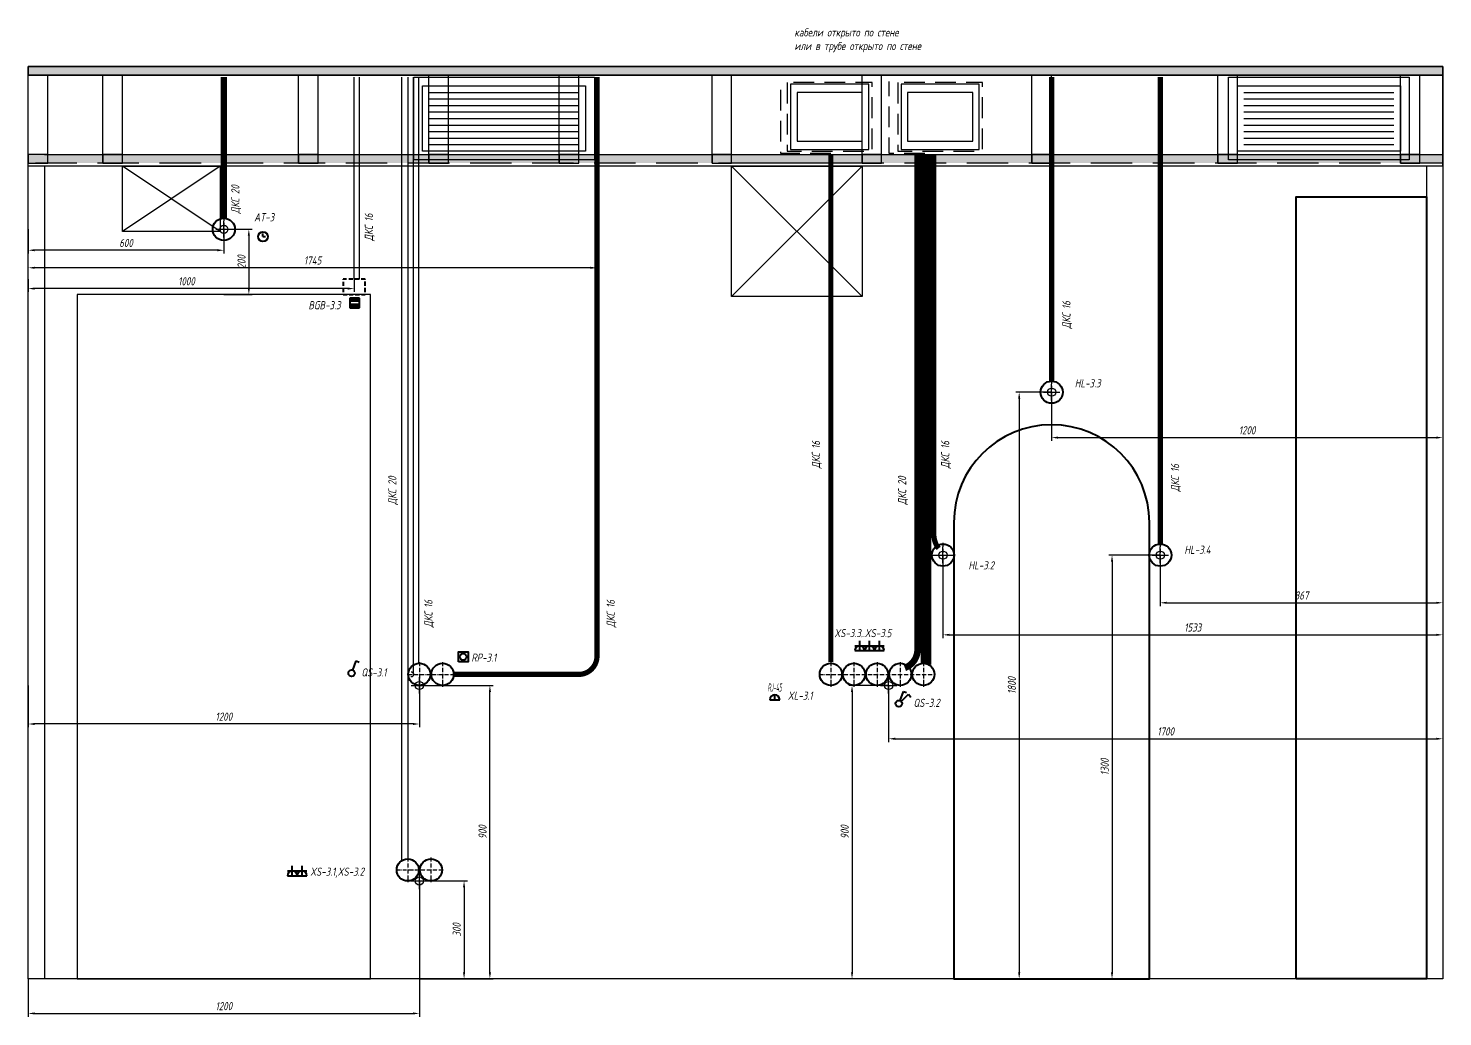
# Model space of a CAD drawing. Header units: millimetres. Extents: x -36498 to 56557, y -58468 to 154.
# Drawn here: x 3986 to 8326, y -31455 to -28422 of the extents above; entities that cross this region are included whole.
import ezdxf
from ezdxf.enums import TextEntityAlignment as Align

# ---------------------------------------------------------------- set-up
doc = ezdxf.new("R2010")
doc.units = ezdxf.units.MM
doc.header["$PDMODE"] = 34
doc.header["$PDSIZE"] = 25
doc.linetypes.add('ACAD_ISO10W100', pattern=[18.5, 12, -3, 0.5, -3])
doc.linetypes.add('DASHED', pattern=[19.05, 12.7, -6.35])
for name, color, linetype in [('01 Черновое', 7, 'Continuous'), ('02 ОВиК', 7, 'Continuous'), ('02 Розетки', 7, 'Continuous'), ('03 Потолок', 7, 'Continuous'), ('04 Лючки', 7, 'Continuous'), ('04 Мебель', 5, 'Continuous'), ('04 Освещение', 7, 'Continuous'), ('05 Слаботочка', 7, 'Continuous'), ('06 Авт-ка климата', 7, 'Continuous'), ('08 Пож. и техн. сигн.', 7, 'Continuous'), ('10 Перегородки', 7, 'Continuous'), ('11 Привязка размеры', 7, 'Continuous')]:
    doc.layers.add(name, color=color, linetype=linetype)
doc.styles.get("Standard").update_dxf_attribs({"font": 'Ubuntu-R.ttf'})
doc.styles.add('ГОСТ-ISOCPEUR', font='isocpeui.ttf', dxfattribs={"width": 0.8})
doc.dimstyles.new('ISO-25', dxfattribs={"dimtxt": 2.5, "dimasz": 2.5, "dimexe": 1.25, "dimexo": 0.625, "dimtad": 1, "dimtxsty": 'Standard', "dimcen": 2.5, "dimadec": 0, "dimazin": 0, "dimtfac": 1, "dimtmove": 0, "dimatfit": 3, "dimfxl": 1, "dimarcsym": 0})

# ---------------------------------------------------------------- blocks, each defined once
blk = doc.blocks.new('АП 500х200')
at = {"color": 0, "lineweight": -2}
for p, q in [((-507, 207), (-47, 207)), ((-507, 187), (-47, 187)), ((-507, 167), (-47, 167)), ((-507, 147), (-47, 147)), ((-507, 127), (-47, 127)), ((-507, 107), (-47, 107)), ((-507, 87), (-47, 87)), ((-507, 67), (-47, 67)), ((-507, 47), (-47, 47))]:
    blk.add_line(p, q, dxfattribs=at)
for points in [[(-554, 0), (-554, 254), (0, 254), (0, 0)], [(-527, 27), (-527, 227), (-27, 227), (-27, 27)]]:
    blk.add_lwpolyline(points, close=True, dxfattribs=at)
blk = doc.blocks.new('*D76')
at = {"layer": '11 Привязка размеры', "color": 0, "lineweight": -2, "transparency": 16777216}
for p, q in [((5185.7, -31038.4), (5185.7, -31455)), ((3985.7, -31338.4), (3985.7, -31455)), ((4005.7, -31445), (5165.7, -31445))]:
    blk.add_line(p, q, dxfattribs=at)
at = {"layer": '11 Привязка размеры', "color": 0, "transparency": 16777216}
for points in [[(4005.7, -31441.6), (4005.7, -31448.3), (3985.7, -31445)], [(5165.7, -31448.3), (5165.7, -31441.6), (5185.7, -31445)]]:
    blk.add_solid(points, dxfattribs=at)
at = {"layer": 'Defpoints', "color": 0, "transparency": 16777216}
for p in [(5185.7, -31038.4), (3985.7, -31338.4), (5185.7, -31445)]:
    blk.add_point(p, dxfattribs=at)
at = {"layer": '11 Привязка размеры', "color": 0, "transparency": 16777216, "insert": (4585.7, -31422.5), "char_height": 25, "attachment_point": 5, "style": 'ГОСТ-ISOCPEUR'}
blk.add_mtext('1200', dxfattribs=at)
blk = doc.blocks.new('*D77')
at = {"layer": '11 Привязка размеры', "color": 0, "lineweight": -2, "transparency": 16777216}
for p, q in [((5185.7, -31038.4), (5332.9, -31038.4)), ((5322.9, -31058.4), (5322.9, -31318.4)), ((5185.7, -31338.4), (5332.9, -31338.4))]:
    blk.add_line(p, q, dxfattribs=at)
at = {"layer": '11 Привязка размеры', "color": 0, "transparency": 16777216}
for points in [[(5326.2, -31058.4), (5319.5, -31058.4), (5322.9, -31038.4)], [(5319.5, -31318.4), (5326.2, -31318.4), (5322.9, -31338.4)]]:
    blk.add_solid(points, dxfattribs=at)
at = {"layer": 'Defpoints', "color": 0, "transparency": 16777216}
for p in [(5185.7, -31038.4), (5185.7, -31338.4), (5322.9, -31338.4)]:
    blk.add_point(p, dxfattribs=at)
at = {"layer": '11 Привязка размеры', "color": 0, "transparency": 16777216, "insert": (5300.4, -31188.4), "char_height": 25, "attachment_point": 5, "rotation": 90, "style": 'ГОСТ-ISOCPEUR'}
blk.add_mtext('300', dxfattribs=at)
blk = doc.blocks.new('*D78')
at = {"layer": '11 Привязка размеры', "color": 0, "lineweight": -2, "transparency": 16777216}
for p, q in [((5185.7, -30438.4), (5412.1, -30438.4)), ((5402.1, -31318.4), (5402.1, -30458.4)), ((5185.7, -31338.4), (5412.1, -31338.4))]:
    blk.add_line(p, q, dxfattribs=at)
at = {"layer": '11 Привязка размеры', "color": 0, "transparency": 16777216}
for points in [[(5405.5, -30458.4), (5398.8, -30458.4), (5402.1, -30438.4)], [(5398.8, -31318.4), (5405.5, -31318.4), (5402.1, -31338.4)]]:
    blk.add_solid(points, dxfattribs=at)
at = {"layer": 'Defpoints', "color": 0, "transparency": 16777216}
for p in [(5185.7, -30438.4), (5402.1, -30438.4), (5185.7, -31338.4)]:
    blk.add_point(p, dxfattribs=at)
at = {"layer": '11 Привязка размеры', "color": 0, "transparency": 16777216, "insert": (5379.6, -30888.4), "char_height": 25, "attachment_point": 5, "rotation": 90, "style": 'ГОСТ-ISOCPEUR'}
blk.add_mtext('900', dxfattribs=at)
blk = doc.blocks.new('*D79')
at = {"layer": '11 Привязка размеры', "color": 0, "lineweight": -2, "transparency": 16777216}
for p, q in [((6625.7, -30438.4), (6625.7, -30612)), ((8325.7, -30438.4), (8325.7, -30612)), ((6645.7, -30602), (8305.7, -30602))]:
    blk.add_line(p, q, dxfattribs=at)
at = {"layer": '11 Привязка размеры', "color": 0, "transparency": 16777216}
for points in [[(6645.7, -30598.6), (6645.7, -30605.3), (6625.7, -30602)], [(8305.7, -30605.3), (8305.7, -30598.6), (8325.7, -30602)]]:
    blk.add_solid(points, dxfattribs=at)
at = {"layer": 'Defpoints', "color": 0, "transparency": 16777216}
for p in [(6625.7, -30438.4), (8325.7, -30438.4), (8325.7, -30602)]:
    blk.add_point(p, dxfattribs=at)
at = {"layer": '11 Привязка размеры', "color": 0, "transparency": 16777216, "insert": (7475.7, -30579.5), "char_height": 25, "attachment_point": 5, "style": 'ГОСТ-ISOCPEUR'}
blk.add_mtext('1700', dxfattribs=at)
blk = doc.blocks.new('*D80')
at = {"layer": '11 Привязка размеры', "color": 0, "lineweight": -2, "transparency": 16777216}
for p, q in [((6625.7, -30438.4), (6503.3, -30438.4)), ((6513.3, -30458.4), (6513.3, -31318.4)), ((6625.7, -31338.4), (6503.3, -31338.4))]:
    blk.add_line(p, q, dxfattribs=at)
at = {"layer": '11 Привязка размеры', "color": 0, "transparency": 16777216}
for points in [[(6516.6, -30458.4), (6510, -30458.4), (6513.3, -30438.4)], [(6510, -31318.4), (6516.6, -31318.4), (6513.3, -31338.4)]]:
    blk.add_solid(points, dxfattribs=at)
at = {"layer": 'Defpoints', "color": 0, "transparency": 16777216}
for p in [(6625.7, -30438.4), (6513.3, -31338.4), (6625.7, -31338.4)]:
    blk.add_point(p, dxfattribs=at)
at = {"layer": '11 Привязка размеры', "color": 0, "transparency": 16777216, "insert": (6490.8, -30888.4), "char_height": 25, "attachment_point": 5, "rotation": 90, "style": 'ГОСТ-ISOCPEUR'}
blk.add_mtext('900', dxfattribs=at)
blk = doc.blocks.new('*D81')
at = {"layer": '11 Привязка размеры', "color": 0, "lineweight": -2, "transparency": 16777216}
for p, q in [((7459.1, -30038.4), (7459.1, -30194.7)), ((8325.7, -30038.4), (8325.7, -30194.7)), ((7479.1, -30184.7), (8305.7, -30184.7))]:
    blk.add_line(p, q, dxfattribs=at)
at = {"layer": '11 Привязка размеры', "color": 0, "transparency": 16777216}
for points in [[(7479.1, -30181.4), (7479.1, -30188), (7459.1, -30184.7)], [(8305.7, -30188), (8305.7, -30181.4), (8325.7, -30184.7)]]:
    blk.add_solid(points, dxfattribs=at)
at = {"layer": 'Defpoints', "color": 0, "transparency": 16777216}
for p in [(7459.1, -30038.4), (8325.7, -30038.4), (8325.7, -30184.7)]:
    blk.add_point(p, dxfattribs=at)
at = {"layer": '11 Привязка размеры', "color": 0, "transparency": 16777216, "insert": (7892.4, -30162.2), "char_height": 25, "attachment_point": 5, "style": 'ГОСТ-ISOCPEUR'}
blk.add_mtext('867', dxfattribs=at)
blk = doc.blocks.new('*D82')
at = {"layer": '11 Привязка размеры', "color": 0, "lineweight": -2, "transparency": 16777216}
for p, q in [((7125.7, -29538.4), (7125.7, -29687.7)), ((8325.7, -29538.4), (8325.7, -29687.7)), ((7145.7, -29677.7), (8305.7, -29677.7))]:
    blk.add_line(p, q, dxfattribs=at)
at = {"layer": '11 Привязка размеры', "color": 0, "transparency": 16777216}
for points in [[(7145.7, -29674.4), (7145.7, -29681), (7125.7, -29677.7)], [(8305.7, -29681), (8305.7, -29674.4), (8325.7, -29677.7)]]:
    blk.add_solid(points, dxfattribs=at)
at = {"layer": 'Defpoints', "color": 0, "transparency": 16777216}
for p in [(7125.7, -29538.4), (8325.7, -29538.4), (8325.7, -29677.7)]:
    blk.add_point(p, dxfattribs=at)
at = {"layer": '11 Привязка размеры', "color": 0, "transparency": 16777216, "insert": (7725.7, -29655.2), "char_height": 25, "attachment_point": 5, "style": 'ГОСТ-ISOCPEUR'}
blk.add_mtext('1200', dxfattribs=at)
blk = doc.blocks.new('*D83')
at = {"layer": '11 Привязка размеры', "color": 0, "lineweight": -2, "transparency": 16777216}
for p, q in [((6792.3, -30038.4), (6792.3, -30293)), ((8325.7, -30038.4), (8325.7, -30293)), ((6812.3, -30283), (8305.7, -30283))]:
    blk.add_line(p, q, dxfattribs=at)
at = {"layer": '11 Привязка размеры', "color": 0, "transparency": 16777216}
for points in [[(6812.3, -30279.7), (6812.3, -30286.3), (6792.3, -30283)], [(8305.7, -30286.3), (8305.7, -30279.7), (8325.7, -30283)]]:
    blk.add_solid(points, dxfattribs=at)
at = {"layer": 'Defpoints', "color": 0, "transparency": 16777216}
for p in [(6792.3, -30038.4), (8325.7, -30038.4), (8325.7, -30283)]:
    blk.add_point(p, dxfattribs=at)
at = {"layer": '11 Привязка размеры', "color": 0, "transparency": 16777216, "insert": (7559, -30260.5), "char_height": 25, "attachment_point": 5, "style": 'ГОСТ-ISOCPEUR'}
blk.add_mtext('1533', dxfattribs=at)
blk = doc.blocks.new('*D84')
at = {"layer": '11 Привязка размеры', "color": 0, "lineweight": -2, "transparency": 16777216}
for p, q in [((7459.1, -30038.4), (7301.1, -30038.4)), ((7311.1, -30058.4), (7311.1, -31318.4)), ((7459.1, -31338.4), (7301.1, -31338.4))]:
    blk.add_line(p, q, dxfattribs=at)
at = {"layer": '11 Привязка размеры', "color": 0, "transparency": 16777216}
for points in [[(7314.4, -30058.4), (7307.7, -30058.4), (7311.1, -30038.4)], [(7307.7, -31318.4), (7314.4, -31318.4), (7311.1, -31338.4)]]:
    blk.add_solid(points, dxfattribs=at)
at = {"layer": 'Defpoints', "color": 0, "transparency": 16777216}
for p in [(7459.1, -30038.4), (7311.1, -31338.4), (7459.1, -31338.4)]:
    blk.add_point(p, dxfattribs=at)
at = {"layer": '11 Привязка размеры', "color": 0, "transparency": 16777216, "insert": (7288.6, -30688.4), "char_height": 25, "attachment_point": 5, "rotation": 90, "style": 'ГОСТ-ISOCPEUR'}
blk.add_mtext('1300', dxfattribs=at)
blk = doc.blocks.new('*D85')
at = {"layer": '11 Привязка размеры', "color": 0, "lineweight": -2, "transparency": 16777216}
for p, q in [((7125.7, -29538.4), (7016.2, -29538.4)), ((7026.2, -29558.4), (7026.2, -31318.4)), ((7125.7, -31338.4), (7016.2, -31338.4))]:
    blk.add_line(p, q, dxfattribs=at)
at = {"layer": '11 Привязка размеры', "color": 0, "transparency": 16777216}
for points in [[(7029.6, -29558.4), (7022.9, -29558.4), (7026.2, -29538.4)], [(7022.9, -31318.4), (7029.6, -31318.4), (7026.2, -31338.4)]]:
    blk.add_solid(points, dxfattribs=at)
at = {"layer": 'Defpoints', "color": 0, "transparency": 16777216}
for p in [(7125.7, -29538.4), (7026.2, -31338.4), (7125.7, -31338.4)]:
    blk.add_point(p, dxfattribs=at)
at = {"layer": '11 Привязка размеры', "color": 0, "transparency": 16777216, "insert": (7003.7, -30438.4), "char_height": 25, "attachment_point": 5, "rotation": 90, "style": 'ГОСТ-ISOCPEUR'}
blk.add_mtext('1800', dxfattribs=at)
blk = doc.blocks.new('*D86')
at = {"layer": '11 Привязка размеры', "color": 0, "lineweight": -2, "transparency": 16777216}
for p, q in [((3985.7, -29459.9), (3985.7, -29146.6)), ((5710.7, -29156.6), (4005.7, -29156.6)), ((5730.7, -29459.9), (5730.7, -29146.6))]:
    blk.add_line(p, q, dxfattribs=at)
at = {"layer": '11 Привязка размеры', "color": 0, "transparency": 16777216}
for points in [[(4005.7, -29153.3), (4005.7, -29159.9), (3985.7, -29156.6)], [(5710.7, -29159.9), (5710.7, -29153.3), (5730.7, -29156.6)]]:
    blk.add_solid(points, dxfattribs=at)
at = {"layer": 'Defpoints', "color": 0, "transparency": 16777216}
for p in [(3985.7, -29156.6), (3985.7, -29459.9), (5730.7, -29459.9)]:
    blk.add_point(p, dxfattribs=at)
at = {"layer": '11 Привязка размеры', "color": 0, "transparency": 16777216, "insert": (4858.2, -29134.1), "char_height": 25, "attachment_point": 5, "style": 'ГОСТ-ISOCPEUR'}
blk.add_mtext('1745', dxfattribs=at)
blk = doc.blocks.new('геркон')
at = {"lineweight": -2}
for points in [[(3, 2), (3, 3), (0, 3), (0, 2)], [(3, 0), (3, 1), (0, 1), (0, 0)]]:
    blk.add_hatch(color=0, dxfattribs=at).paths.add_polyline_path(points)
at = {"color": 0, "lineweight": -2}
for p, q in [((0, 0), (0, 3)), ((0, 3), (3, 3)), ((0, 2), (3, 2)), ((0, 1), (3, 1)), ((3, 0), (0, 0)), ((3, 3), (3, 0))]:
    blk.add_line(p, q, dxfattribs=at)
blk = doc.blocks.new('*D94')
at = {"layer": '11 Привязка размеры', "color": 0, "lineweight": -2, "transparency": 16777216}
for p, q in [((3985.7, -29191.4), (3985.7, -29230.4)), ((4985.7, -29191.4), (4985.7, -29230.4)), ((4965.7, -29220.4), (4005.7, -29220.4))]:
    blk.add_line(p, q, dxfattribs=at)
at = {"layer": '11 Привязка размеры', "color": 0, "transparency": 16777216}
for points in [[(4005.7, -29217), (4005.7, -29223.7), (3985.7, -29220.4)], [(4965.7, -29223.7), (4965.7, -29217), (4985.7, -29220.4)]]:
    blk.add_solid(points, dxfattribs=at)
at = {"layer": 'Defpoints', "color": 0, "transparency": 16777216}
for p in [(3985.7, -29191.4), (4985.7, -29191.4), (3985.7, -29220.4)]:
    blk.add_point(p, dxfattribs=at)
at = {"layer": '11 Привязка размеры', "color": 0, "transparency": 16777216, "insert": (4471.1, -29197.9), "char_height": 25, "attachment_point": 5, "style": 'ГОСТ-ISOCPEUR'}
blk.add_mtext('1000', dxfattribs=at)
blk = doc.blocks.new('часы')
at = {"color": 0, "lineweight": -2}
for q in [(9893.5, 982.52), (9894.25, 981.52)]:
    blk.add_line((9893.5, 981.52), q, dxfattribs=at)
blk.add_circle((9893.5, 981.52), 1.5, dxfattribs=at)
blk = doc.blocks.new('кнопка 1')
at = {"color": 0, "lineweight": -2}
for p, q in [((0.35, 0.94), (1.39, 3.78)), ((1.39, 3.78), (2.34, 3.45))]:
    blk.add_line(p, q, dxfattribs=at)
blk.add_circle((0, 0), 1, dxfattribs=at)
blk = doc.blocks.new('регулятор')
at = {"color": 0, "lineweight": -2}
blk.add_lwpolyline([(-1.5, -1.5), (-1.5, 1.5), (1.5, 1.5), (1.5, -1.5)], close=True, dxfattribs=at)
blk.add_circle((0, 0), 1, dxfattribs=at)
blk = doc.blocks.new('розетка скрытая трехполюсная')
at = {"color": 0, "lineweight": -2}
for p, q in [((-1.5, 1.5), (1.5, 1.5)), ((-1.5, 0), (1.5, 0)), ((0, 0), (0, 3))]:
    blk.add_line(p, q, dxfattribs=at)
blk.add_arc((0, 0), 1.5, 0, 180, dxfattribs=at)
blk = doc.blocks.new('розетка RJ-45')
at = {"color": 0, "lineweight": -2}
for p, q in [((-1.5, 0), (1.5, 0)), ((0, 0), (0, 1.5))]:
    blk.add_line(p, q, dxfattribs=at)
blk.add_arc((0, 0), 1.5, 0, 180, dxfattribs=at)
at = {"color": 0, "lineweight": -2, "style": 'ГОСТ-ISOCPEUR', "width": 0.4}
blk.add_text('RJ-45', height=2.5, dxfattribs=at).set_placement((0, 2.5), align=Align.CENTER)
blk = doc.blocks.new('кнопка 2')
at = {"color": 0, "lineweight": -2}
for p, q in [((0.35, 0.94), (1.39, 3.78)), ((0.71, 0.71), (2.93, 2.93)), ((1.39, 3.78), (2.34, 3.45)), ((2.93, 2.93), (3.66, 2))]:
    blk.add_line(p, q, dxfattribs=at)
blk.add_circle((0, 0), 1, dxfattribs=at)
blk = doc.blocks.new('*D145')
at = {"layer": '11 Привязка размеры', "color": 0, "lineweight": -2, "transparency": 16777216}
for p, q in [((4585.7, -29038.4), (4672.5, -29038.4)), ((4662.5, -29058.4), (4662.5, -29218.4)), ((4585.7, -29238.4), (4672.5, -29238.4))]:
    blk.add_line(p, q, dxfattribs=at)
at = {"layer": '11 Привязка размеры', "color": 0, "transparency": 16777216}
for points in [[(4665.8, -29058.4), (4659.1, -29058.4), (4662.5, -29038.4)], [(4659.1, -29218.4), (4665.8, -29218.4), (4662.5, -29238.4)]]:
    blk.add_solid(points, dxfattribs=at)
at = {"layer": 'Defpoints', "color": 0, "transparency": 16777216}
for p in [(4585.7, -29038.4), (4585.7, -29238.4), (4662.5, -29238.4)]:
    blk.add_point(p, dxfattribs=at)
at = {"layer": '11 Привязка размеры', "color": 0, "transparency": 16777216, "insert": (4640, -29138.4), "char_height": 25, "attachment_point": 5, "rotation": 90, "style": 'ГОСТ-ISOCPEUR'}
blk.add_mtext('200', dxfattribs=at)
blk = doc.blocks.new('*D146')
at = {"layer": '11 Привязка размеры', "color": 0, "lineweight": -2, "transparency": 16777216}
for p, q in [((3985.7, -29038.4), (3985.7, -29112.7)), ((4585.7, -29038.4), (4585.7, -29112.7)), ((4565.7, -29102.7), (4005.7, -29102.7))]:
    blk.add_line(p, q, dxfattribs=at)
at = {"layer": '11 Привязка размеры', "color": 0, "transparency": 16777216}
for points in [[(4005.7, -29099.3), (4005.7, -29106), (3985.7, -29102.7)], [(4565.7, -29106), (4565.7, -29099.3), (4585.7, -29102.7)]]:
    blk.add_solid(points, dxfattribs=at)
at = {"layer": 'Defpoints', "color": 0, "transparency": 16777216}
for p in [(3985.7, -29038.4), (4585.7, -29038.4), (3985.7, -29102.7)]:
    blk.add_point(p, dxfattribs=at)
at = {"layer": '11 Привязка размеры', "color": 0, "transparency": 16777216, "insert": (4285.7, -29080.2), "char_height": 25, "attachment_point": 5, "style": 'ГОСТ-ISOCPEUR'}
blk.add_mtext('600', dxfattribs=at)
blk = doc.blocks.new('*D247')
at = {"layer": '11 Привязка размеры', "color": 0, "lineweight": -2, "transparency": 16777216}
for p, q in [((3985.7, -30438.4), (3985.7, -30566.6)), ((5185.7, -30438.4), (5185.7, -30566.6)), ((5165.7, -30556.6), (4005.7, -30556.6))]:
    blk.add_line(p, q, dxfattribs=at)
at = {"layer": '11 Привязка размеры', "color": 0, "transparency": 16777216}
for points in [[(4005.7, -30553.3), (4005.7, -30560), (3985.7, -30556.6)], [(5165.7, -30560), (5165.7, -30553.3), (5185.7, -30556.6)]]:
    blk.add_solid(points, dxfattribs=at)
at = {"layer": 'Defpoints', "color": 0, "transparency": 16777216}
for p in [(3985.7, -30438.4), (5185.7, -30438.4), (3985.7, -30556.6)]:
    blk.add_point(p, dxfattribs=at)
at = {"layer": '11 Привязка размеры', "color": 0, "transparency": 16777216, "insert": (4585.7, -30534.1), "char_height": 25, "attachment_point": 5, "style": 'ГОСТ-ISOCPEUR'}
blk.add_mtext('1200', dxfattribs=at)

msp = doc.modelspace()

# ---------------------------------------------------------------- hatches: boundary and pattern name
at = {"layer": '03 Потолок', "lineweight": -2}
for color, points in [(9, [(8325.7, -28565.4), (8325.7, -28538.4), (3985.7, -28538.4), (3985.7, -28565.4)]), (252, [(4045.7, -28835.4), (4045.7, -28808.4), (3985.7, -28808.4), (3985.7, -28835.4)]), (252, [(4274.9, -28835.4), (4274.9, -28808.4), (4214.9, -28808.4), (4214.9, -28835.4)]), (252, [(4874.9, -28835.4), (4874.9, -28808.4), (4814.9, -28808.4), (4814.9, -28835.4)]), (252, [(5274.9, -28835.4), (5274.9, -28808.4), (5214.9, -28808.4), (5214.9, -28835.4)]), (252, [(5674.9, -28835.4), (5674.9, -28808.4), (5614.9, -28808.4), (5614.9, -28835.4)]), (252, [(6143.9, -28835.4), (6143.9, -28808.4), (6083.9, -28808.4), (6083.9, -28835.4)]), (252, [(6603.9, -28835.4), (6603.9, -28808.4), (6543.9, -28808.4), (6543.9, -28835.4)]), (252, [(7124.9, -28835.4), (7124.9, -28808.4), (7064.9, -28808.4), (7064.9, -28835.4)]), (252, [(7695.9, -28835.4), (7695.9, -28808.4), (7635.9, -28808.4), (7635.9, -28835.4)]), (252, [(8255.9, -28835.4), (8255.9, -28808.4), (8195.9, -28808.4), (8195.9, -28835.4)])]:
    msp.add_hatch(color=color, dxfattribs=at).paths.add_polyline_path(points)
h = msp.add_hatch(color=9, dxfattribs=at)
h.paths.add_polyline_path([(4214.9, -28835.4), (4214.9, -28808.4), (4045.7, -28808.4), (4045.7, -28835.4)])
h.paths.add_polyline_path([(4814.9, -28835.4), (4814.9, -28808.4), (4274.9, -28808.4), (4274.9, -28835.4)])
h.paths.add_polyline_path([(5214.9, -28835.4), (5214.9, -28808.4), (4874.9, -28808.4), (4874.9, -28835.4)])
h.paths.add_polyline_path([(5614.9, -28835.4), (5614.9, -28808.4), (5274.9, -28808.4), (5274.9, -28835.4)])
h.paths.add_polyline_path([(6083.9, -28835.4), (6083.9, -28808.4), (5674.9, -28808.4), (5674.9, -28835.4)])
h.paths.add_polyline_path([(6543.9, -28835.4), (6543.9, -28808.4), (6143.9, -28808.4), (6143.9, -28835.4)])
h.paths.add_polyline_path([(7064.9, -28835.4), (7064.9, -28808.4), (6603.9, -28808.4), (6603.9, -28835.4)])
h.paths.add_polyline_path([(7635.9, -28835.4), (7635.9, -28808.4), (7124.9, -28808.4), (7124.9, -28835.4)])
h.paths.add_polyline_path([(8195.9, -28835.4), (8195.9, -28808.4), (7695.9, -28808.4), (7695.9, -28835.4)])
h.paths.add_polyline_path([(8325.7, -28835.4), (8325.7, -28808.4), (8255.9, -28808.4), (8255.9, -28835.4)])

# ---------------------------------------------------------------- linework, layer by layer
at = {"layer": '01 Черновое'}
for points in [[(3985.7, -31338.4), (3985.7, -28538.4), (8325.7, -28538.4), (8325.7, -31338.4)], [(4135.7, -29238.4), (4135.7, -31338.4), (5035.7, -31338.4), (5035.7, -29238.4)]]:
    msp.add_lwpolyline(points, close=True, dxfattribs=at)
at = {"layer": '02 ОВиК', "color": 5, "linetype": 'DASHED', "ltscale": 5, "flags": 128}
for points in [[(6314.6, -28588.4), (6314.6, -28798.4), (6574.6, -28798.4), (6574.6, -28588.4)], [(6653.9, -28588.4), (6653.9, -28798.4), (6913.9, -28798.4), (6913.9, -28588.4)]]:
    msp.add_lwpolyline(points, close=True, dxfattribs=at)
at = {"layer": '02 ОВиК', "color": 5, "flags": 128}
for points in [[(6324.6, -28593.4), (6324.6, -28793.4), (6564.6, -28793.4), (6564.6, -28593.4)], [(6663.9, -28593.4), (6663.9, -28793.4), (6903.9, -28793.4), (6903.9, -28593.4)], [(6344.6, -28618.4), (6344.6, -28768.4), (6544.6, -28768.4), (6544.6, -28618.4)], [(6683.9, -28618.4), (6683.9, -28768.4), (6883.9, -28768.4), (6883.9, -28618.4)]]:
    msp.add_lwpolyline(points, close=True, dxfattribs=at)
at = {"layer": '02 Розетки', "color": 1}
for p, q in [((5131.7, -30975.9), (5131.7, -28571.4)), ((5151.7, -30970.4), (5151.7, -28571.4))]:
    msp.add_line(p, q, dxfattribs=at)
at = {"layer": '02 Розетки', "color": 1, "flags": 128}
msp.add_lwpolyline([(6714.2, -28808.4, 20, 20, 0), (6714.2, -30328.3, 20, 20, -0.312394), (6675.3, -30384.5, 20, 20, -0.264711)], format="xyseb", dxfattribs=at)
at = {"layer": '02 Розетки', "color": 1, "lineweight": 40}
for centre in [(6519.2, -30404.4), (6590.2, -30404.4), (6661.2, -30404.4), (5150.2, -31004.4), (5221.2, -31004.4)]:
    msp.add_circle(centre, 34, dxfattribs=at)
at = {"layer": '03 Потолок', "color": 1, "ltscale": 10}
for p, q in [((8325.7, -28538.4), (3985.7, -28538.4)), ((3985.7, -28538.4), (3985.7, -28565.4)), ((8325.7, -28844.9), (8325.7, -28538.4)), ((8325.7, -28565.4), (3985.7, -28565.4)), ((3985.7, -28565.4), (8325.7, -28565.4)), ((3985.7, -28835.4), (3985.7, -28565.4)), ((3985.7, -28847.9), (3985.7, -28565.4)), ((4045.7, -28835.4), (4045.7, -28565.4)), ((4214.9, -28835.4), (4214.9, -28565.4)), ((4274.9, -28835.4), (4274.9, -28565.4)), ((4814.9, -28835.4), (4814.9, -28565.4)), ((4874.9, -28835.4), (4874.9, -28565.4)), ((5214.9, -28835.4), (5214.9, -28565.4)), ((5274.9, -28835.4), (5274.9, -28565.4)), ((5614.9, -28835.4), (5614.9, -28565.4)), ((5674.9, -28835.4), (5674.9, -28565.4)), ((6083.9, -28835.4), (6083.9, -28565.4)), ((6143.9, -28835.4), (6143.9, -28565.4)), ((6543.9, -28835.4), (6543.9, -28565.4)), ((6603.9, -28835.4), (6603.9, -28565.4)), ((7064.9, -28835.4), (7064.9, -28565.4)), ((7124.9, -28835.4), (7124.9, -28565.4)), ((7635.9, -28835.4), (7635.9, -28565.4)), ((7695.9, -28835.4), (7695.9, -28565.4)), ((8195.9, -28835.4), (8195.9, -28565.4)), ((8255.9, -28835.4), (8255.9, -28565.4)), ((4035.7, -28808.4), (8325.7, -28808.4)), ((6543.9, -28835.4), (6143.9, -28835.4))]:
    msp.add_line(p, q, dxfattribs=at)
at = {"layer": '03 Потолок', "color": 1, "linetype": 'DASHED', "ltscale": 10}
for q in [(3985.7, -28835.4), (4035.7, -28835.4)]:
    msp.add_line((8325.7, -28835.4), q, dxfattribs=at)
at = {"layer": '03 Потолок', "color": 1, "lineweight": -2}
msp.add_line((8325.7, -28844.9), (3985.7, -28844.9), dxfattribs=at)
for points in [[(4045.7, -28835.4), (4045.7, -28808.4), (3985.7, -28808.4), (3985.7, -28835.4)], [(4274.9, -28835.4), (4274.9, -28808.4), (4214.9, -28808.4), (4214.9, -28835.4)], [(4874.9, -28835.4), (4874.9, -28808.4), (4814.9, -28808.4), (4814.9, -28835.4)], [(5274.9, -28835.4), (5274.9, -28808.4), (5214.9, -28808.4), (5214.9, -28835.4)], [(5674.9, -28835.4), (5674.9, -28808.4), (5614.9, -28808.4), (5614.9, -28835.4)], [(6143.9, -28835.4), (6143.9, -28808.4), (6083.9, -28808.4), (6083.9, -28835.4)], [(6603.9, -28835.4), (6603.9, -28808.4), (6543.9, -28808.4), (6543.9, -28835.4)], [(7124.9, -28835.4), (7124.9, -28808.4), (7064.9, -28808.4), (7064.9, -28835.4)], [(7695.9, -28835.4), (7695.9, -28808.4), (7635.9, -28808.4), (7635.9, -28835.4)], [(8255.9, -28835.4), (8255.9, -28808.4), (8195.9, -28808.4), (8195.9, -28835.4)]]:
    msp.add_lwpolyline(points, close=True, dxfattribs=at)
at = {"layer": '04 Лючки', "color": 2, "lineweight": -2}
for p, q in [((4574.9, -28844.9), (4274.9, -29044.9)), ((4574.9, -29044.9), (4274.9, -28844.9)), ((6543.9, -29244.9), (6143.9, -28844.9)), ((6143.9, -29244.9), (6543.9, -28844.9))]:
    msp.add_line(p, q, dxfattribs=at)
for points in [[(4274.9, -29044.9), (4274.9, -28844.9), (4574.9, -28844.9), (4574.9, -29044.9)], [(6543.9, -28844.9), (6543.9, -29244.9), (6143.9, -29244.9), (6143.9, -28844.9)]]:
    msp.add_lwpolyline(points, close=True, dxfattribs=at)
at = {"layer": '04 Мебель', "lineweight": 40, "flags": 128}
msp.add_lwpolyline([(7875.7, -31338.4), (7875.7, -28938.4), (8275.7, -28938.4), (8275.7, -31338.4)], close=True, dxfattribs=at)
msp.add_lwpolyline([(6825.7, -29938.4), (6825.7, -31338.4), (7425.7, -31338.4), (7425.7, -29938.4)], dxfattribs=at)
at = {"layer": '04 Мебель', "lineweight": 40}
msp.add_arc((7125.7, -29938.4), 300, 0, 180, dxfattribs=at)
at = {"layer": '04 Освещение', "color": 3}
for p, q in [((5151.7, -30404.4), (5151.7, -28571.4)), ((5167.7, -30404.4), (5167.7, -28571.4)), ((5183.7, -30370.4), (5183.7, -28571.4))]:
    msp.add_line(p, q, dxfattribs=at)
at = {"layer": '04 Освещение', "color": 3, "const_width": 16, "flags": 128}
for points in [[(7125.7, -29504.4), (7125.7, -28571.4)], [(7459.1, -30004.4), (7459.1, -28571.4)]]:
    msp.add_lwpolyline(points, dxfattribs=at)
at = {"layer": '04 Освещение', "color": 3, "flags": 128}
for points in [[(6732.2, -28808.4, 16, 16, 0), (6732.2, -30370.4, 16, 16, 0)], [(6764.2, -28808.4, 16, 16, 0), (6764.2, -29974.2, 16, 16, 0.163945), (6778.9, -30017.8, 16, 16, 0.039408)]]:
    msp.add_lwpolyline(points, format="xyseb", dxfattribs=at)
at = {"layer": '04 Освещение', "color": 111}
msp.add_lwpolyline([(6748.2, -28808.4, 16, 16, 0), (6748.2, -30374.4, 16, 16, 0)], format="xyseb", dxfattribs=at)
at = {"layer": '04 Освещение', "color": 3, "lineweight": 40}
for centre in [(7125.7, -29538.4), (6792.3, -30038.4), (7459.1, -30038.4), (5185.7, -30404.4), (6732.2, -30404.4)]:
    msp.add_circle(centre, 34, dxfattribs=at)
at = {"layer": '04 Освещение', "color": 3, "linetype": 'DASHED'}
msp.add_circle((5159.7, -30404.4), 8, dxfattribs=at)
at = {"layer": '05 Слаботочка', "color": 5, "const_width": 20, "flags": 128}
msp.add_lwpolyline([(4585.7, -29004.4), (4585.7, -28571.4)], dxfattribs=at)
at = {"layer": '05 Слаботочка', "color": 6, "flags": 128}
msp.add_lwpolyline([(6448.2, -28808.4, 16, 16, 0), (6448.2, -30366.5, 16, 16, 0)], format="xyseb", dxfattribs=at)
at = {"layer": '05 Слаботочка', "color": 5, "lineweight": 40}
msp.add_circle((4585.7, -29038.4), 34, dxfattribs=at)
at = {"layer": '05 Слаботочка', "color": 6, "lineweight": 40}
msp.add_circle((6448.2, -30404.4), 34, dxfattribs=at)
at = {"layer": '06 Авт-ка климата', "flags": 128}
msp.add_lwpolyline([(5730.7, -28571.4, 16, 16, 0), (5730.7, -30348.4, 16, 16, -0.414214), (5674.7, -30404.4, 16, 16, 0), (5290.7, -30404.4, 16, 16, 0)], format="xyseb", dxfattribs=at)
at = {"layer": '06 Авт-ка климата', "lineweight": 40}
msp.add_circle((5256.7, -30404.4), 34, dxfattribs=at)
at = {"layer": '08 Пож. и техн. сигн.'}
for p, q in [((4985.7, -29191.4), (4985.7, -28571.4)), ((5001.7, -29191.4), (5001.7, -28571.4))]:
    msp.add_line(p, q, dxfattribs=at)
at = {"layer": '08 Пож. и техн. сигн.', "linetype": 'DASHED', "ltscale": 5, "flags": 128}
for points in [[(6448, -28806.1), (6294.5, -28806.1), (6294.5, -28584.6)], [(6736.7, -28806.1), (6626.9, -28806.1), (6626.9, -28584.6)]]:
    msp.add_lwpolyline(points, dxfattribs=at)
at = {"layer": '08 Пож. и техн. сигн.', "linetype": 'DASHED', "lineweight": 40, "flags": 128}
msp.add_lwpolyline([(5019.7, -29191.4), (4951.7, -29191.4), (4951.7, -29238.4), (5019.7, -29238.4)], close=True, dxfattribs=at)
at = {"layer": '10 Перегородки', "color": 3, "linetype": 'Continuous', "ltscale": 10}
for p, q in [((4035.7, -28844.9), (4035.7, -31338.4)), ((8275.7, -28844.9), (8275.7, -31338.4))]:
    msp.add_line(p, q, dxfattribs=at)
at = {"layer": '11 Привязка размеры', "linetype": 'ACAD_ISO10W100'}
for p, q in [((4585.7, -29000.5), (4585.7, -29076.3)), ((7125.7, -29500.5), (7125.7, -29576.3)), ((7125.7, -29500.5), (7125.7, -29576.3)), ((6792.3, -30000.5), (6792.3, -30076.3)), ((6792.3, -30000.5), (6792.3, -30076.3)), ((7459.1, -30000.5), (7459.1, -30076.3)), ((7459.1, -30000.5), (7459.1, -30076.3)), ((6758.3, -30038.4), (6826.3, -30038.4)), ((5185.7, -30366.5), (5185.7, -30442.3)), ((5256.7, -30366.5), (5256.7, -30442.3)), ((6448.2, -30366.5), (6448.2, -30442.3)), ((6519.2, -30366.5), (6519.2, -30442.3)), ((6590.2, -30366.5), (6590.2, -30442.3)), ((6661.2, -30366.5), (6661.2, -30442.3)), ((6732.2, -30366.5), (6732.2, -30442.3)), ((5151.7, -30404.4), (5290.7, -30404.4)), ((6414.2, -30404.4), (6766.2, -30404.4)), ((5150.2, -30966.5), (5150.2, -31042.3)), ((5221.2, -30966.5), (5221.2, -31042.3)), ((5116.2, -31004.4), (5255.2, -31004.4))]:
    msp.add_line(p, q, dxfattribs=at)
at = {"layer": '11 Привязка размеры', "lineweight": -2}
for p in [(4585.7, -29038.4), (7125.7, -29538.4), (6792.3, -30038.4), (7459.1, -30038.4), (5185.7, -30438.4), (6625.7, -30438.4), (5185.7, -31038.4)]:
    msp.add_point(p, dxfattribs=at)

# ---------------------------------------------------------------- block references
at = {"layer": '02 ОВиК', "color": 6}
for p in [(5722.7, -28825.4), (8222.9, -28825.4)]:
    msp.add_blockref('АП 500х200', p, dxfattribs=at)
at = {"layer": '02 Розетки', "color": 1, "lineweight": 40, "xscale": 10, "yscale": 10, "zscale": 10}
for p in [(6537.1, -30331.4), (6567.1, -30331.4), (6597.1, -30331.4), (4795.7, -31022.4), (4825.7, -31022.4)]:
    msp.add_blockref('розетка скрытая трехполюсная', p, dxfattribs=at)
at = {"layer": '04 Освещение', "color": 3, "lineweight": 40, "xscale": 10, "yscale": 10, "zscale": 10}
for name, p in [('кнопка 1', (4977.9, -30400.9)), ('кнопка 2', (6657, -30494.2))]:
    msp.add_blockref(name, p, dxfattribs=at)
at = {"layer": '05 Слаботочка', "color": 5, "lineweight": 40, "xscale": 10, "yscale": 10, "zscale": 10}
msp.add_blockref('часы', (-94229.2, -38876.2), dxfattribs=at)
at = {"layer": '05 Слаботочка', "color": 6, "lineweight": 40, "xscale": 10, "yscale": 10, "zscale": 10}
msp.add_blockref('розетка RJ-45', (6276.3, -30482.1), dxfattribs=at)
at = {"layer": '06 Авт-ка климата', "lineweight": 40, "xscale": 10, "yscale": 10, "zscale": 10}
msp.add_blockref('регулятор', (5320.3, -30350.5), dxfattribs=at)
at = {"layer": '08 Пож. и техн. сигн.', "lineweight": 40, "xscale": -10, "yscale": 10, "zscale": 10}
msp.add_blockref('геркон', (5001.9, -29279.4), dxfattribs=at)

# ---------------------------------------------------------------- texts
at = {"layer": '02 Розетки', "linetype": 'Continuous', "style": 'ГОСТ-ISOCPEUR', "width": 0.8}
for s, p in [('XS-3.3..XS-3.5', (6458.9, -30290.2)), ('XS-3.1,XS-3.2', (4850.7, -31022.4))]:
    msp.add_text(s, height=25, dxfattribs=at).set_placement(p)
at = {"layer": '02 Розетки', "color": 1, "char_height": 25, "width": 270.313, "attachment_point": 1, "rotation": 90, "style": 'ГОСТ-ISOCPEUR'}
for insert in [(5090.3, -29883.6), (6654.6, -29883.6)]:
    msp.add_mtext('{ДКС 20}', dxfattribs=dict(at, insert=insert))
at = {"layer": '04 Освещение', "linetype": 'Continuous', "style": 'ГОСТ-ISOCPEUR', "width": 0.8}
for s, p in [('HL-3.3', (7276.1, -29523.5)), ('HL-3.4', (7613.5, -30034.5)), ('HL-3.2', (6949.5, -30082.3))]:
    msp.add_text(s, height=25, dxfattribs=at).set_placement(p, align=Align.RIGHT)
for s, p in [('QS-3.1', (5007.9, -30410.9)), ('QS-3.2', (6702, -30504.2))]:
    msp.add_text(s, height=25, dxfattribs=at).set_placement(p)
at = {"layer": '04 Освещение', "color": 3, "char_height": 25, "width": 270.313, "attachment_point": 1, "rotation": 90, "style": 'ГОСТ-ISOCPEUR'}
for insert in [(7158.7, -29343), (6786.7, -29771.9), (7492.1, -29843), (5201.1, -30259.9)]:
    msp.add_mtext('{ДКС 16}', dxfattribs=dict(at, insert=insert))
at = {"layer": '05 Слаботочка', "linetype": 'Continuous', "style": 'ГОСТ-ISOCPEUR', "width": 0.8}
msp.add_text('AT-3', height=25, dxfattribs=at).set_placement((4740.4, -29013.9), align=Align.RIGHT)
msp.add_text('XL-3.1', height=25, dxfattribs=at).set_placement((6316.3, -30482.1))
at = {"layer": '05 Слаботочка', "color": 5, "insert": (4608.6, -28989.9), "char_height": 25, "width": 270.313, "attachment_point": 1, "rotation": 90, "style": 'ГОСТ-ISOCPEUR'}
msp.add_mtext('{ДКС 20}', dxfattribs=at)
at = {"layer": '05 Слаботочка', "color": 6, "insert": (6390, -29771.9), "char_height": 25, "width": 270.313, "attachment_point": 1, "rotation": 90, "style": 'ГОСТ-ISOCPEUR'}
msp.add_mtext('{ДКС 16}', dxfattribs=at)
at = {"layer": '06 Авт-ка климата', "linetype": 'Continuous', "style": 'ГОСТ-ISOCPEUR', "width": 0.8}
msp.add_text('RP-3.1', height=25, dxfattribs=at).set_placement((5345.3, -30365.5))
at = {"layer": '06 Авт-ка климата', "insert": (5760.4, -30259.9), "char_height": 25, "width": 270.313, "attachment_point": 1, "rotation": 90, "style": 'ГОСТ-ISOCPEUR'}
msp.add_mtext('{ДКС 16}', dxfattribs=at)
at = {"layer": '08 Пож. и техн. сигн.', "linetype": 'Continuous', "style": 'ГОСТ-ISOCPEUR', "width": 0.8}
msp.add_text('BGB-3.3', height=25, dxfattribs=at).set_placement((4944.1, -29283.9), align=Align.RIGHT)
at = {"layer": '08 Пож. и техн. сигн.', "insert": (6336.6, -28421.7), "char_height": 25, "width": 466.409, "attachment_point": 1, "style": 'ГОСТ-ISOCPEUR'}
msp.add_mtext('{кабели открыто по стене\\Pили в трубе открыто по стене}', dxfattribs=at)
at = {"layer": '08 Пож. и техн. сигн.', "insert": (5018.1, -29074.1), "char_height": 25, "width": 270.313, "attachment_point": 1, "rotation": 90, "style": 'ГОСТ-ISOCPEUR'}
msp.add_mtext('{ДКС 16}', dxfattribs=at)

# ---------------------------------------------------------------- dimensions: what is measured, and where the dimension line sits
at = {"layer": '11 Привязка размеры'}
for base, p1, p2, picture, middle in [((3985.7, -29102.7), (4585.7, -29038.4), (3985.7, -29038.4), '*D146', (4285.7, -29080.2)), ((3985.7, -29156.6), (5730.7, -29459.9), (3985.7, -29459.9), '*D86', (4858.2, -29134.1)), ((8325.7, -29677.7), (7125.7, -29538.4), (8325.7, -29538.4), '*D82', (7725.7, -29655.2)), ((8325.7, -30283), (6792.3, -30038.4), (8325.7, -30038.4), '*D83', (7559, -30260.5)), ((8325.7, -30184.7), (7459.1, -30038.4), (8325.7, -30038.4), '*D81', (7892.4, -30162.2)), ((3985.7, -30556.6), (5185.7, -30438.4), (3985.7, -30438.4), '*D247', (4585.7, -30534.1)), ((8325.7, -30602), (6625.7, -30438.4), (8325.7, -30438.4), '*D79', (7475.7, -30579.5)), ((5185.7, -31445), (3985.7, -31338.4), (5185.7, -31038.4), '*D76', (4585.7, -31422.5))]:
    dim = msp.add_linear_dim(base=base, p1=p1, p2=p2, dimstyle='ISO-25', override={"dimtxt": 25, "dimasz": 20, "dimexe": 10, "dimexo": 0, "dimgap": 10, "dimdec": 0, "dimtxsty": 'ГОСТ-ISOCPEUR'}, dxfattribs=at)
    dim.commit()
    dim.dimension.update_dxf_attribs({"geometry": picture, "text_midpoint": middle})
for base, p1, p2, picture, middle in [((4662.5, -29238.4), (4585.7, -29038.4), (4585.7, -29238.4), '*D145', (4640, -29138.4)), ((7026.2, -31338.4), (7125.7, -29538.4), (7125.7, -31338.4), '*D85', (7003.7, -30438.4)), ((7311.1, -31338.4), (7459.1, -30038.4), (7459.1, -31338.4), '*D84', (7288.6, -30688.4)), ((6513.3, -31338.4), (6625.7, -30438.4), (6625.7, -31338.4), '*D80', (6490.8, -30888.4))]:
    dim = msp.add_linear_dim(base=base, p1=p1, p2=p2, angle=90, dimstyle='ISO-25', override={"dimtxt": 25, "dimasz": 20, "dimexe": 10, "dimexo": 0, "dimgap": 10, "dimdec": 0, "dimtxsty": 'ГОСТ-ISOCPEUR'}, dxfattribs=at)
    dim.commit()
    dim.dimension.update_dxf_attribs({"geometry": picture, "text_midpoint": middle})
dim = msp.add_linear_dim(base=(3985.7, -29220.4), p1=(4985.7, -29191.4), p2=(3985.7, -29191.4), dimstyle='ISO-25', override={"dimtxt": 25, "dimasz": 20, "dimexe": 10, "dimexo": 0, "dimgap": 10, "dimdec": 0, "dimtxsty": 'ГОСТ-ISOCPEUR'}, dxfattribs=at)
dim.commit()
dim.dimension.update_dxf_attribs({"geometry": '*D94', "text_midpoint": (4471.1, -29220.4), "dimtype": 160})
for base, p1, p2, picture, middle in [((5402.1, -30438.4), (5185.7, -31338.4), (5185.7, -30438.4), '*D78', (5402.1, -30888.4)), ((5322.9, -31338.4), (5185.7, -31038.4), (5185.7, -31338.4), '*D77', (5322.9, -31188.4))]:
    dim = msp.add_linear_dim(base=base, p1=p1, p2=p2, angle=90, dimstyle='ISO-25', override={"dimtxt": 25, "dimasz": 20, "dimexe": 10, "dimexo": 0, "dimgap": 10, "dimdec": 0, "dimtxsty": 'ГОСТ-ISOCPEUR'}, dxfattribs=at)
    dim.commit()
    dim.dimension.update_dxf_attribs({"geometry": picture, "text_midpoint": middle, "dimtype": 160})

doc.saveas('drawing.dxf')
